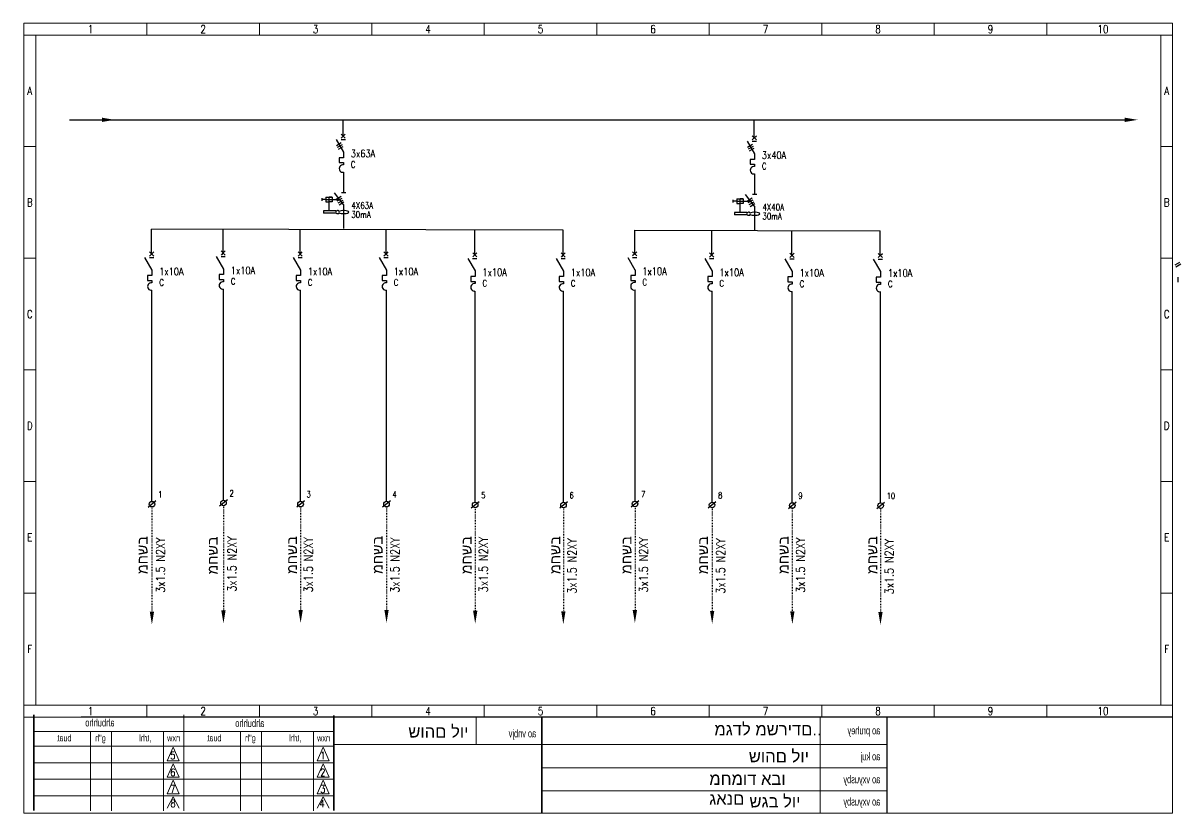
# Model space of a CAD drawing. Header units: millimetres. Extents: x 46170 to 87148, y 12751 to 40933.
# Drawn here: x 74076 to 78567, y 32443 to 35511 of the extents above; entities that cross this region are included whole.
import ezdxf
from ezdxf.enums import TextEntityAlignment as Align

# ---------------------------------------------------------------- set-up
doc = ezdxf.new("R2010")
doc.units = ezdxf.units.MM
doc.linetypes.add('ACAD_ISO03W100', pattern=[30, 12, -18])
doc.layers.add('A3', color=3, linetype='Continuous')
doc.styles.add('ROMANS', font='romans.shx')
doc.styles.get("Standard").update_dxf_attribs({"font": 'arial.ttf'})
doc.styles.add('TECHNO_M', font='techno_m.shx')

msp = doc.modelspace()

# ---------------------------------------------------------------- linework, layer by layer
at = {"color": 7, "linetype": 'ByBlock', "lineweight": 13, "ltscale": 2}
for p, q in [((74078.2, 32446.1), (74078.2, 35511.5)), ((74078.2, 35511.5), (78535.4, 35511.5)), ((74078.2, 32446.1), (74078.2, 35511.5)), ((74078.2, 35511.5), (78535.4, 35511.5)), ((78489.3, 35464.9), (78489.3, 32865.4)), ((74078.2, 32865.4), (78535.4, 32865.4)), ((74699.2, 32827.9), (74699.2, 32455.1)), ((75833.8, 32817.8), (75833.8, 32712.7)), ((77167.8, 32816.7), (77167.8, 32446.1)), ((74337.3, 32762.2), (74337.3, 32455.1)), ((74419.1, 32762.2), (74419.1, 32455.1)), ((74619.9, 32762.2), (74619.9, 32455.1)), ((74919.2, 32762.2), (74919.2, 32455.1)), ((75000.9, 32762.2), (75000.9, 32455.1)), ((75201.7, 32762.2), (75201.7, 32455.1))]:
    msp.add_line(p, q, dxfattribs=at)
at = {"color": 7, "linetype": 'ByBlock', "lineweight": 13}
for p, q in [((74555.8, 35511.5), (74555.8, 35464.9)), ((74555.8, 35511.5), (74555.8, 35464.9)), ((74555.8, 35511.5), (74555.8, 35464.9)), ((74555.8, 35511.5), (74555.8, 35464.9)), ((74992.2, 35511.5), (74992.2, 35464.9)), ((74992.2, 35511.5), (74992.2, 35464.9)), ((74992.2, 35511.5), (74992.2, 35464.9)), ((74992.2, 35511.5), (74992.2, 35464.9)), ((75428.6, 35511.5), (75428.6, 35464.9)), ((75428.6, 35511.5), (75428.6, 35464.9)), ((75428.6, 35511.5), (75428.6, 35464.9)), ((75428.6, 35511.5), (75428.6, 35464.9)), ((75865, 35511.5), (75865, 35464.9)), ((75865, 35511.5), (75865, 35464.9)), ((75865, 35511.5), (75865, 35464.9)), ((75865, 35511.5), (75865, 35464.9)), ((76301.3, 35511.5), (76301.3, 35464.9)), ((76301.3, 35511.5), (76301.3, 35464.9)), ((76301.3, 35511.5), (76301.3, 35464.9)), ((76301.3, 35511.5), (76301.3, 35464.9)), ((76737.7, 35511.5), (76737.7, 35464.9)), ((76737.7, 35511.5), (76737.7, 35464.9)), ((77174.1, 35511.5), (77174.1, 35464.9)), ((77174.1, 35511.5), (77174.1, 35464.9)), ((77610.5, 35511.5), (77610.5, 35464.9)), ((77610.5, 35511.5), (77610.5, 35464.9)), ((78046.9, 35511.5), (78046.9, 35464.9)), ((78046.9, 35511.5), (78046.9, 35464.9)), ((74078.2, 35464.9), (78535.4, 35464.9)), ((74078.2, 35032.2), (74124.3, 35032.2)), ((78489.3, 35032.2), (78535.4, 35032.2)), ((74078.2, 34599.1), (74124.3, 34599.1)), ((78489.3, 34599.1), (78535.4, 34599.1)), ((74078.2, 34165.9), (74124.3, 34165.9)), ((78489.3, 34165.9), (78535.4, 34165.9)), ((74078.2, 33732.8), (74124.3, 33732.8)), ((74078.2, 33732.8), (74124.3, 33732.8)), ((78489.3, 33732.8), (78535.4, 33732.8)), ((74078.2, 33299.6), (74124.3, 33299.6)), ((78489.3, 33299.6), (78535.4, 33299.6)), ((74555.8, 32865.4), (74555.8, 32818.8)), ((74555.8, 32865.4), (74555.8, 32818.8)), ((74555.8, 32865.4), (74555.8, 32818.8)), ((74555.8, 32865.4), (74555.8, 32818.8)), ((74992.2, 32865.4), (74992.2, 32818.8)), ((74992.2, 32865.4), (74992.2, 32818.8)), ((74992.2, 32865.4), (74992.2, 32818.8)), ((74992.2, 32865.4), (74992.2, 32818.8)), ((75428.6, 32865.4), (75428.6, 32818.8)), ((75428.6, 32865.4), (75428.6, 32818.8)), ((75428.6, 32865.4), (75428.6, 32818.8)), ((75428.6, 32865.4), (75428.6, 32818.8)), ((75865, 32865.4), (75865, 32818.8)), ((75865, 32865.4), (75865, 32818.8)), ((75865, 32865.4), (75865, 32818.8)), ((75865, 32865.4), (75865, 32818.8)), ((76301.3, 32865.4), (76301.3, 32818.8)), ((76301.3, 32865.4), (76301.3, 32818.8)), ((76301.3, 32865.4), (76301.3, 32818.8)), ((76301.3, 32865.4), (76301.3, 32818.8)), ((76737.7, 32865.4), (76737.7, 32818.8)), ((76737.7, 32865.4), (76737.7, 32818.8)), ((77174.1, 32865.4), (77174.1, 32818.8)), ((77174.1, 32865.4), (77174.1, 32818.8)), ((77610.5, 32865.4), (77610.5, 32818.8)), ((77610.5, 32865.4), (77610.5, 32818.8)), ((78046.9, 32865.4), (78046.9, 32818.8)), ((78046.9, 32865.4), (78046.9, 32818.8))]:
    msp.add_line(p, q, dxfattribs=at)
at = {"color": 7, "linetype": 'Continuous', "lineweight": 13}
for p, q in [((74124.3, 35464.9), (74124.3, 32865.4)), ((75281, 32762.2), (74117.3, 32762.2)), ((74699.2, 32762.2), (74699.2, 32762.2)), ((75281, 32762.2), (75281, 32762.2)), ((75281, 32705.7), (74117.3, 32705.7)), ((77427.3, 32712.7), (75281, 32712.7)), ((75281, 32641.7), (74117.3, 32641.7)), ((75281, 32577.6), (74117.3, 32577.6)), ((75281, 32513.6), (74117.3, 32513.6)), ((74699.2, 32513.6), (74699.2, 32513.6))]:
    msp.add_line(p, q, dxfattribs=at)
at = {"color": 0, "linetype": 'ByBlock', "ltscale": 2}
for p, q in [((74255, 35136.3), (78349.9, 35136.3)), ((75317.5, 35073.1), (75317.5, 35136.3)), ((76912.2, 35066.6), (76912.2, 35136.2)), ((74574.1, 34615.3), (74574.3, 34711.7)), ((76171, 34708.3), (74574.3, 34711.7)), ((74851.6, 34619.7), (74851.8, 34711.7)), ((75150.5, 34615.5), (75150.7, 34711.9)), ((75483.8, 34615.5), (75484, 34711.9)), ((75828, 34612.4), (75828.1, 34708.8)), ((76170.8, 34611.9), (76171, 34708.3)), ((76448.4, 34616.3), (76448.5, 34708.3)), ((76747.3, 34612), (76747.5, 34708.4)), ((77058.4, 34610.2), (77058.5, 34706.5)), ((77401.2, 34609.7), (77401.4, 34706.1))]:
    msp.add_line(p, q, dxfattribs=at)
at = {"color": 7, "linetype": 'Continuous', "lineweight": -2}
for p, q in [((75309.3, 35081.3), (75325.7, 35064.9)), ((75317.5, 35073.1), (75325.7, 35081.3)), ((75309.2, 35059.4), (75325.8, 35059.4)), ((75317.5, 35073.1), (75309.3, 35064.9)), ((76904, 35074.8), (76920.4, 35058.4)), ((76912.2, 35066.6), (76904, 35058.4)), ((76904, 35052.9), (76920.5, 35052.9)), ((76912.2, 35066.6), (76920.4, 35074.8)), ((75318.7, 34970.2), (75318.7, 34961.3)), ((76913.4, 34963.7), (76913.4, 34954.8)), ((75327.3, 34852.9), (75310.6, 34852.9)), ((76922, 34846.4), (76905.3, 34846.4)), ((74565.8, 34601.7), (74582.4, 34601.7)), ((74565.9, 34623.5), (74582.3, 34607.1)), ((74574.1, 34615.3), (74565.9, 34607.1)), ((74574.1, 34615.3), (74582.3, 34623.5)), ((74843.4, 34627.9), (74859.8, 34611.5)), ((74851.6, 34619.7), (74843.4, 34611.5)), ((74843.4, 34606.1), (74859.9, 34606.1)), ((74851.6, 34619.7), (74859.8, 34627.9)), ((75142.3, 34623.7), (75158.7, 34607.3)), ((75150.5, 34615.5), (75142.3, 34607.3)), ((75142.3, 34601.8), (75158.8, 34601.8)), ((75150.5, 34615.5), (75158.7, 34623.7)), ((75475.6, 34623.7), (75492, 34607.3)), ((75483.8, 34615.5), (75475.6, 34607.3)), ((75475.6, 34601.8), (75492.1, 34601.8)), ((75483.8, 34615.5), (75492, 34623.7)), ((75819.7, 34598.7), (75836.3, 34598.7)), ((75819.8, 34620.6), (75836.2, 34604.2)), ((75828, 34612.4), (75819.8, 34604.2)), ((75828, 34612.4), (75836.2, 34620.6)), ((76162.6, 34620.1), (76179, 34603.7)), ((76170.8, 34611.9), (76162.6, 34603.7)), ((76162.6, 34598.2), (76179.1, 34598.2)), ((76170.8, 34611.9), (76179, 34620.1)), ((76440.1, 34602.6), (76456.7, 34602.6)), ((76440.2, 34624.5), (76456.6, 34608.1)), ((76448.4, 34616.3), (76440.2, 34608.1)), ((76448.4, 34616.3), (76456.6, 34624.5)), ((76739, 34598.4), (76755.6, 34598.4)), ((76739.1, 34620.2), (76755.5, 34603.8)), ((76747.3, 34612), (76739.1, 34603.8)), ((76747.3, 34612), (76755.5, 34620.2)), ((77050.1, 34596.5), (77066.7, 34596.5)), ((77050.2, 34618.4), (77066.6, 34602)), ((77058.4, 34610.2), (77050.2, 34602)), ((77058.4, 34610.2), (77066.6, 34618.4)), ((77393, 34617.9), (77409.4, 34601.5)), ((77401.2, 34609.7), (77393, 34601.5)), ((77393, 34596), (77409.5, 34596)), ((77401.2, 34609.7), (77409.4, 34617.9)), ((74575.3, 34512.5), (74575.3, 34503.6)), ((74852.8, 34516.9), (74852.8, 34508)), ((75151.7, 34512.6), (75151.7, 34503.7)), ((75485.1, 34512.6), (75485.1, 34503.7)), ((75829.2, 34509.5), (75829.2, 34500.6)), ((76172.1, 34509), (76172.1, 34500.1)), ((76449.6, 34513.4), (76449.6, 34504.5)), ((76748.5, 34509.2), (76748.5, 34500.3)), ((77059.6, 34507.3), (77059.6, 34498.4)), ((77402.5, 34506.8), (77402.5, 34497.9))]:
    msp.add_line(p, q, dxfattribs=at)
at = {"color": 7, "linetype": 'ByBlock', "lineweight": -2}
for p, q in [((75290.5, 35059.4), (75318.6, 35010.7)), ((76885.2, 35052.9), (76913.3, 35004.2)), ((75318.7, 35010.6), (75318.7, 34989.4)), ((76913.4, 35004.1), (76913.4, 34983)), ((75318.7, 34989.4), (75302, 34989.4)), ((75302, 34989.4), (75302, 34970.2)), ((75302, 34970.2), (75318.7, 34970.2)), ((76913.4, 34983), (76896.7, 34983)), ((76896.7, 34983), (76896.7, 34963.7)), ((76896.7, 34963.7), (76913.4, 34963.7)), ((75234.8, 34832.8), (75234.8, 34821.4)), ((75253, 34827.1), (75234.8, 34827.1)), ((75250.6, 34836.2), (75274.6, 34836.2)), ((75250.6, 34836.2), (75250.6, 34818)), ((75250.6, 34818), (75262.6, 34818)), ((75253, 34827.1), (75272.2, 34827.1)), ((75262.6, 34782.8), (75262.6, 34836.2)), ((75274.6, 34836.2), (75262.6, 34836.2)), ((75262.6, 34833.4), (75262.6, 34834.7)), ((75262.6, 34820.8), (75262.6, 34819.5)), ((75274.6, 34818), (75262.6, 34818)), ((75272.2, 34827.1), (75303.7, 34827.1)), ((75274.6, 34836.2), (75274.6, 34818)), ((75318.9, 34807.2), (75284, 34852.9)), ((76829.5, 34826.4), (76829.5, 34814.9)), ((76847.7, 34820.6), (76829.5, 34820.6)), ((76845.3, 34829.7), (76869.4, 34829.7)), ((76845.3, 34829.7), (76845.3, 34811.6)), ((76845.3, 34811.6), (76857.3, 34811.6)), ((76847.7, 34820.6), (76866.9, 34820.6)), ((76857.3, 34776.3), (76857.3, 34829.7)), ((76869.4, 34829.7), (76857.3, 34829.7)), ((76857.3, 34826.9), (76857.3, 34828.2)), ((76857.3, 34814.3), (76857.3, 34813.1)), ((76869.4, 34811.6), (76857.3, 34811.6)), ((76866.9, 34820.6), (76898.4, 34820.6)), ((76869.4, 34829.7), (76869.4, 34811.6)), ((76913.7, 34800.7), (76878.7, 34846.4)), ((75288.3, 34782.8), (75240.6, 34782.8)), ((75240.6, 34782.8), (75240.6, 34774)), ((75288.3, 34774), (75240.6, 34774)), ((75288.3, 34780), (75288.3, 34782.8)), ((75290, 34780), (75288.3, 34780)), ((75290, 34776.8), (75288.3, 34776.8)), ((75288.3, 34776.8), (75288.3, 34774)), ((75290, 34782.5), (75290, 34780)), ((75290, 34774.3), (75290, 34776.8)), ((75300.3, 34780.5), (75300.3, 34783.6)), ((75300.3, 34776.3), (75300.3, 34773.2)), ((75300.3, 34776.3), (75300.3, 34773.2)), ((76883, 34776.3), (76835.4, 34776.3)), ((76835.4, 34776.3), (76835.4, 34767.6)), ((76883, 34767.6), (76835.4, 34767.6)), ((76883, 34773.6), (76883, 34776.3)), ((76884.7, 34773.6), (76883, 34773.6)), ((76884.7, 34770.3), (76883, 34770.3)), ((76883, 34770.3), (76883, 34767.6)), ((76884.7, 34776), (76884.7, 34773.6)), ((76884.7, 34767.8), (76884.7, 34770.3)), ((76895, 34774.1), (76895, 34777.2)), ((76895, 34769.8), (76895, 34766.7)), ((76895, 34769.8), (76895, 34766.7)), ((74547.1, 34601.7), (74575.2, 34553)), ((74824.6, 34606.1), (74852.7, 34557.4)), ((75123.5, 34601.8), (75151.6, 34553.1)), ((75456.8, 34601.8), (75484.9, 34553.1)), ((75801, 34598.7), (75829.1, 34550)), ((76143.8, 34598.2), (76171.9, 34549.5)), ((76421.4, 34602.6), (76449.5, 34553.9)), ((76720.3, 34598.4), (76748.4, 34549.7)), ((77031.4, 34596.5), (77059.5, 34547.8)), ((77374.2, 34596), (77402.3, 34547.3)), ((74575.3, 34552.9), (74575.3, 34531.7)), ((74852.9, 34557.3), (74852.9, 34536.1)), ((75151.8, 34553), (75151.8, 34531.8)), ((75485.1, 34553), (75485.1, 34531.8)), ((75829.2, 34549.9), (75829.2, 34528.7)), ((76172.1, 34549.4), (76172.1, 34528.3)), ((76449.6, 34553.8), (76449.6, 34532.7)), ((76748.5, 34549.6), (76748.5, 34528.4)), ((77059.6, 34547.7), (77059.6, 34526.5)), ((77402.5, 34547.2), (77402.5, 34526)), ((74575.3, 34531.7), (74558.6, 34531.7)), ((74558.6, 34531.7), (74558.6, 34512.5)), ((74558.6, 34512.5), (74575.3, 34512.5)), ((74852.9, 34536.1), (74836.1, 34536.1)), ((74836.1, 34536.1), (74836.1, 34516.9)), ((74836.1, 34516.9), (74852.8, 34516.9)), ((75151.8, 34531.8), (75135, 34531.8)), ((75135, 34531.8), (75135, 34512.6)), ((75135, 34512.6), (75151.7, 34512.6)), ((75485.1, 34531.8), (75468.3, 34531.8)), ((75468.3, 34531.8), (75468.3, 34512.6)), ((75468.3, 34512.6), (75485.1, 34512.6)), ((75829.2, 34528.7), (75812.5, 34528.7)), ((75812.5, 34528.7), (75812.5, 34509.5)), ((75812.5, 34509.5), (75829.2, 34509.5)), ((76172.1, 34528.3), (76155.3, 34528.3)), ((76155.3, 34528.3), (76155.3, 34509)), ((76155.3, 34509), (76172.1, 34509)), ((76449.6, 34532.7), (76432.9, 34532.7)), ((76432.9, 34532.7), (76432.9, 34513.4)), ((76432.9, 34513.4), (76449.6, 34513.4)), ((76748.5, 34528.4), (76731.8, 34528.4)), ((76731.8, 34528.4), (76731.8, 34509.2)), ((76731.8, 34509.2), (76748.5, 34509.2)), ((77059.6, 34526.5), (77042.9, 34526.5)), ((77042.9, 34526.5), (77042.9, 34507.3)), ((77042.9, 34507.3), (77059.6, 34507.3)), ((77402.5, 34526), (77385.7, 34526)), ((77385.7, 34526), (77385.7, 34506.8)), ((77385.7, 34506.8), (77402.5, 34506.8)), ((78555.2, 34526.2), (78555.2, 34506.9))]:
    msp.add_line(p, q, dxfattribs=at)
at = {"lineweight": -2}
for p, q in [((75291.6, 35037), (75310, 35047.8)), ((75295.1, 35029.7), (75314.1, 35040.8)), ((76886.3, 35030.5), (76904.8, 35041.3)), ((75298.7, 35022.3), (75317.7, 35033.4)), ((76889.8, 35023.3), (76908.8, 35034.4)), ((76893.4, 35015.8), (76912.4, 35026.9)), ((75290.7, 34828.8), (75309.7, 34839.9)), ((75294.3, 34821.5), (75313.2, 34832.6)), ((75297.9, 34814.1), (75316.8, 34825.2)), ((75301.5, 34806.7), (75320.4, 34817.8)), ((76885.4, 34822.4), (76904.4, 34833.5)), ((76889, 34815.1), (76907.9, 34826.2)), ((76892.6, 34807.6), (76911.5, 34818.7)), ((76896.2, 34800.2), (76915.1, 34811.3)), ((78544.9, 34573.7), (78563.3, 34584.5)), ((78548.4, 34566.5), (78567.3, 34577.6))]:
    msp.add_line(p, q, dxfattribs=at)
at = {"linetype": 'ByBlock', "ltscale": 2}
for p, q in [((75318.9, 34932.8), (75318.9, 34852.9)), ((76913.7, 34926.4), (76913.7, 34846.4)), ((75318.9, 34807.2), (75318.9, 34714.3)), ((76913.7, 34800.7), (76913.7, 34707.8)), ((74575.6, 33655.9), (74575.5, 34475.1)), ((74853.1, 33660.3), (74853.1, 34479.5)), ((75152, 33656), (75152, 34475.2)), ((75485.3, 33656), (75485.3, 34475.2)), ((75829.4, 33652.9), (75829.4, 34472.1)), ((76172.3, 33652.5), (76172.3, 34471.7)), ((76449.8, 33656.9), (76449.8, 34476.1)), ((76748.7, 33652.6), (76748.7, 34471.8)), ((77059.8, 33650.7), (77059.8, 34469.9)), ((77402.7, 33650.2), (77402.7, 34469.5))]:
    msp.add_line(p, q, dxfattribs=at)
msp.add_line((76448.5, 34708.3), (77401.4, 34706.1))
at = {"color": 7, "ltscale": 2}
for p, q in [((74590.5, 33657.6), (74560.6, 33632.6)), ((74868, 33662), (74838.1, 33637)), ((75166.9, 33657.7), (75137, 33632.7)), ((75500.3, 33657.7), (75470.4, 33632.7)), ((75844.4, 33654.6), (75814.5, 33629.6)), ((76187.3, 33654.1), (76157.4, 33629.2)), ((76464.8, 33658.5), (76434.9, 33633.6)), ((76763.7, 33654.3), (76733.8, 33629.3)), ((77074.8, 33652.4), (77044.9, 33627.4)), ((77417.7, 33651.9), (77387.8, 33627))]:
    msp.add_line(p, q, dxfattribs=at)
at = {"linetype": 'ACAD_ISO03W100', "ltscale": 0.2}
for p, q in [((74575.6, 33634.3), (74575.5, 33228.6)), ((74853.1, 33638.7), (74853.1, 33233)), ((75152, 33634.4), (75152, 33228.7)), ((75485.3, 33634.4), (75485.3, 33228.7)), ((75829.4, 33631.3), (75829.4, 33225.6)), ((76172.3, 33630.8), (76172.3, 33225.2)), ((76449.8, 33635.2), (76449.8, 33229.6)), ((76748.7, 33631), (76748.7, 33225.3)), ((77059.8, 33629.1), (77059.8, 33223.4)), ((77402.7, 33628.6), (77402.7, 33222.9))]:
    msp.add_line(p, q, dxfattribs=at)
at = {"color": 7, "lineweight": 13}
for p, q in [((74657.7, 32701.8), (74634.1, 32649.1)), ((74657.7, 32701.8), (74681.2, 32649.1)), ((75239.5, 32701.8), (75216, 32649.1)), ((75239.5, 32701.8), (75263.1, 32649.1)), ((74634.1, 32649.1), (74681.2, 32649.1)), ((74657.7, 32637.7), (74634.1, 32585.1)), ((74657.7, 32637.7), (74681.2, 32585.1)), ((75216, 32649.1), (75263.1, 32649.1)), ((75239.5, 32637.7), (75216, 32585.1)), ((75239.5, 32637.7), (75263.1, 32585.1)), ((74634.1, 32585.1), (74681.2, 32585.1)), ((74657.7, 32573.7), (74634.1, 32521)), ((74657.7, 32573.7), (74681.2, 32521)), ((75216, 32585.1), (75263.1, 32585.1)), ((75239.5, 32573.7), (75216, 32521)), ((75239.5, 32573.7), (75263.1, 32521)), ((74634.1, 32521), (74681.2, 32521)), ((75216, 32521), (75263.1, 32521)), ((74657.7, 32509.6), (74634.1, 32466)), ((74657.7, 32509.6), (74681.2, 32466)), ((75239.5, 32509.6), (75216, 32466)), ((75239.5, 32509.6), (75263.1, 32466))]:
    msp.add_line(p, q, dxfattribs=at)
at = {"color": 7, "lineweight": 13, "ltscale": 2}
for p, q in [((76088.2, 32621.5), (77427.3, 32621.5)), ((76088.2, 32532.5), (77427.3, 32532.5))]:
    msp.add_line(p, q, dxfattribs=at)
at = {"color": 7, "linetype": 'ByBlock', "lineweight": 13, "ltscale": 2}
for points in [[(74078.2, 32446.1), (78535.4, 32446.1), (78535.4, 35511.5), (74078.2, 35511.5)], [(74078.2, 35511.5), (78535.4, 35511.5), (78535.4, 32446.1), (74078.2, 32446.1)], [(74078.2, 32446.1), (78535.4, 32446.1), (78535.4, 35511.5), (74078.2, 35511.5)], [(74078.2, 35511.5), (78535.4, 35511.5), (78535.4, 32446.1), (74078.2, 32446.1)], [(74078.2, 32865.4), (78535.4, 32865.4), (78535.4, 32818.8), (74078.2, 32818.8)]]:
    msp.add_lwpolyline(points, close=True, dxfattribs=at)
at = {"color": 7, "linetype": 'ByBlock', "lineweight": 13, "ltscale": 2, "const_width": 5}
msp.add_lwpolyline([(74078.2, 32818.8), (78535.4, 32818.8), (78535.4, 32818.8), (74078.2, 32818.8)], close=True, dxfattribs=at)
at = {"color": 7, "ltscale": 2}
for centre in [(74575.6, 33645.1), (74853.1, 33649.5), (75152, 33645.2), (75485.3, 33645.2), (75829.4, 33642.1), (76172.3, 33641.6), (76449.8, 33646), (76748.7, 33641.8), (77059.8, 33639.9), (77402.7, 33639.4)]:
    msp.add_circle(centre, 10.8, dxfattribs=at)
at = {"color": 7, "linetype": 'ByBlock', "lineweight": -2}
for centre, radius, start, end in [((75316.4, 34947), 14.4, 80.8849, 280.1182), ((76911.1, 34940.6), 14.4, 80.8849, 280.1182), ((75296.1, 34773.9), 10.6, 66.8973, 125.6982), ((75296.1, 34782.9), 10.6, 234.3018, 293.1027), ((76890.9, 34767.4), 10.6, 66.8973, 125.6982), ((76890.9, 34776.4), 10.6, 234.3018, 293.1027), ((74573, 34489.3), 14.4, 80.8849, 280.1182), ((74850.5, 34493.7), 14.4, 80.8849, 280.1182), ((75149.4, 34489.5), 14.4, 80.8849, 280.1182), ((75482.8, 34489.5), 14.4, 80.8849, 280.1182), ((75826.9, 34486.4), 14.4, 80.8849, 280.1182), ((76169.8, 34485.9), 14.4, 80.8849, 280.1182), ((76447.3, 34490.3), 14.4, 80.8849, 280.1182), ((76746.2, 34486), 14.4, 80.8849, 280.1182), ((77057.3, 34484.1), 14.4, 80.8849, 280.1182), ((77400.2, 34483.7), 14.4, 80.8849, 280.1182)]:
    msp.add_arc(centre, radius, start, end, dxfattribs=at)
for centre in [(75318.9, 34778.4), (76913.7, 34771.9)]:
    msp.add_ellipse(centre, major_axis=(-20, 0), ratio=0.292341, start_param=0.37335, end_param=5.909835, dxfattribs=at)
at = {"color": 7, "linetype": 'ByBlock', "lineweight": -2, "ltscale": 30}
for points in [[(74381.1, 35144.7), (74431.1, 35136.3), (74381.1, 35128)], [(78349.9, 35144.7), (78399.9, 35136.3), (78349.9, 35128)], [(74583.6, 33228.1), (74575.2, 33178.1), (74566.9, 33228.1)], [(74861.1, 33232.5), (74852.8, 33182.5), (74844.4, 33232.5)], [(75160.6, 33234.3), (75152.2, 33184.3), (75143.9, 33234.3)], [(75493.9, 33234.3), (75485.6, 33184.3), (75477.2, 33234.3)], [(75838, 33231.2), (75829.7, 33181.2), (75821.4, 33231.2)], [(76179.9, 33229.3), (76171.5, 33179.3), (76163.2, 33229.3)], [(76457.4, 33233.7), (76449.1, 33183.7), (76440.7, 33233.7)], [(76757.3, 33230.8), (76749, 33180.8), (76740.7, 33230.8)], [(77068.4, 33229), (77060.1, 33179), (77051.8, 33229)], [(77410.3, 33227.1), (77401.9, 33177.1), (77393.6, 33227.1)]]:
    msp.add_solid(points, dxfattribs=at)
at = {"layer": 'A3', "color": 7, "lineweight": 13, "const_width": 5.63}
for points in [[(74117.3, 32455.1), (74117.3, 32827.9)], [(75281, 32455.1), (75281, 32825.7)], [(76088.2, 32446.1), (76088.2, 32820.4)], [(77427.3, 32446.1), (77427.3, 32817.6)]]:
    msp.add_lwpolyline(points, dxfattribs=at)

# ---------------------------------------------------------------- texts
at = {"color": 7, "lineweight": 13, "style": 'ROMANS', "width": 0.8}
for s, height, p in [('1', 31.1, (74337.6, 35488.2)), ('1', 31.1, (74337.6, 35488.2)), ('1', 31.1, (74337.6, 35488.2)), ('1', 31.1, (74337.6, 35488.2)), ('2', 31.1, (74774, 35488.2)), ('2', 31.1, (74774, 35488.2)), ('2', 31.1, (74774, 35488.2)), ('2', 31.1, (74774, 35488.2)), ('3', 31.1, (75210.4, 35488.2)), ('3', 31.1, (75210.4, 35488.2)), ('3', 31.1, (75210.4, 35488.2)), ('3', 31.1, (75210.4, 35488.2)), ('4', 31.1, (75646.8, 35488.2)), ('4', 31.1, (75646.8, 35488.2)), ('4', 31.1, (75646.8, 35488.2)), ('4', 31.1, (75646.8, 35488.2)), ('5', 31.1, (76083.2, 35488.2)), ('5', 31.1, (76083.2, 35488.2)), ('5', 31.1, (76083.2, 35488.2)), ('5', 31.1, (76083.2, 35488.2)), ('6', 31.1, (76519.5, 35488.2)), ('6', 31.1, (76519.5, 35488.2)), ('7', 31.1, (76955.9, 35488.2)), ('7', 31.1, (76955.9, 35488.2)), ('8', 31.1, (77392.3, 35488.2)), ('8', 31.1, (77392.3, 35488.2)), ('9', 31.1, (77828.7, 35488.2)), ('9', 31.1, (77828.7, 35488.2)), ('10', 31.06, (78265.1, 35488.2)), ('10', 31.06, (78265.1, 35488.2)), ('A', 30.7, (74101.4, 35248.8)), ('A', 30.7, (78512.5, 35248.8)), ('B', 30.7, (74101.4, 34815.7)), ('B', 30.7, (78512.5, 34815.7)), ('C', 30.7, (74101.4, 34382.5)), ('C', 30.7, (78512.5, 34382.5)), ('D', 30.7, (74101.4, 33949.4)), ('D', 30.7, (78512.5, 33949.4)), ('E', 30.7, (74101.4, 33516.2)), ('E', 30.7, (78512.5, 33516.2)), ('F', 30.7, (74101.4, 33083)), ('F', 30.7, (78512.5, 33083)), ('1', 31.1, (74337.6, 32842.1)), ('1', 31.1, (74337.6, 32842.1)), ('1', 31.1, (74337.6, 32842.1)), ('1', 31.1, (74337.6, 32842.1)), ('2', 31.1, (74774, 32842.1)), ('2', 31.1, (74774, 32842.1)), ('2', 31.1, (74774, 32842.1)), ('2', 31.1, (74774, 32842.1)), ('3', 31.1, (75210.4, 32842.1)), ('3', 31.1, (75210.4, 32842.1)), ('3', 31.1, (75210.4, 32842.1)), ('3', 31.1, (75210.4, 32842.1)), ('4', 31.1, (75646.8, 32842.1)), ('4', 31.1, (75646.8, 32842.1)), ('4', 31.1, (75646.8, 32842.1)), ('4', 31.1, (75646.8, 32842.1)), ('5', 31.1, (76083.2, 32842.1)), ('5', 31.1, (76083.2, 32842.1)), ('5', 31.1, (76083.2, 32842.1)), ('5', 31.1, (76083.2, 32842.1)), ('6', 31.1, (76519.5, 32842.1)), ('6', 31.1, (76519.5, 32842.1)), ('7', 31.1, (76955.9, 32842.1)), ('7', 31.1, (76955.9, 32842.1)), ('8', 31.1, (77392.3, 32842.1)), ('8', 31.1, (77392.3, 32842.1)), ('9', 31.1, (77828.7, 32842.1)), ('9', 31.1, (77828.7, 32842.1)), ('10', 31.06, (78265.1, 32842.1)), ('10', 31.06, (78265.1, 32842.1))]:
    msp.add_text(s, height=height, dxfattribs=at).set_placement(p, align=Align.MIDDLE)
at = {"color": 7, "lineweight": -2, "style": 'ROMANS', "width": 0.8}
for s, height, p in [('3x63A', 29, (75347.2, 34990.8, -75649.1)), ('3x40A', 29, (76941.9, 34984.4, -75649.1)), ('C', 25, (75347.2, 34950.5, -75649.1)), ('C', 25, (76941.9, 34944, -75649.1)), ('4X63A', 25, (75349.4, 34791.5, -75649.1)), ('30mA', 25, (75349.1, 34756.3, -75649.1)), ('30mA', 25, (76943.8, 34749.8, -75649.1)), ('4X40A', 25, (76944.1, 34785, -75649.1)), ('1x10A', 29, (74603.8, 34533.1, -75649.1)), ('1x10A', 29, (74881.4, 34537.5, -75649.1)), ('1x10A', 29, (75180.3, 34533.3, -75649.1)), ('1x10A', 29, (75513.6, 34533.3, -75649.1)), ('1x10A', 29, (75857.7, 34530.2, -75649.1)), ('1x10A', 29, (76200.6, 34529.7, -75649.1)), ('1x10A', 29, (76478.1, 34534.1, -75649.1)), ('1x10A', 29, (76777, 34529.8, -75649.1)), ('1x10A', 29, (77088.1, 34527.9, -75649.1)), ('1x10A', 29, (77431, 34527.5, -75649.1)), ('C', 25, (74603.8, 34492.7, -75649.1)), ('C', 25, (74881.4, 34497.1, -75649.1)), ('C', 25, (75180.3, 34492.9, -75649.1)), ('C', 25, (75513.6, 34492.9, -75649.1)), ('C', 25, (75857.7, 34489.8, -75649.1)), ('C', 25, (76200.6, 34489.3, -75649.1)), ('C', 25, (76478.1, 34493.7, -75649.1)), ('C', 25, (76777, 34489.4, -75649.1)), ('C', 25, (77088.1, 34487.6, -75649.1)), ('C', 25, (77431, 34487.1, -75649.1))]:
    msp.add_text(s, height=height, dxfattribs=at).set_placement(p)
at = {"color": 7, "lineweight": 13, "style": 'ROMANS', "width": 0.8}
for s, height, p in [('1', 24, (74598.9, 33670.8, -75649.1)), ('2', 24, (74876.4, 33675.2, -75649.1)), ('3', 24, (75175.3, 33670.9, -75649.1)), ('4', 24, (75508.6, 33670.9, -75649.1)), ('5', 24, (75852.7, 33667.8, -75649.1)), ('6', 24, (76195.6, 33667.3, -75649.1)), ('7', 24, (76473.1, 33671.7, -75649.1)), ('8', 24, (76772, 33667.4, -75649.1)), ('9', 24, (77083.1, 33665.6, -75649.1)), ('10', 24, (77426, 33665.1, -75649.1)), ('5', 29, (74646.5, 32655.2)), ('1', 29, (75228.4, 32655.2)), ('6', 29, (74646.5, 32589.4)), ('2', 29, (75228.4, 32589.4)), ('7', 29, (74646.5, 32525.1)), ('3', 29, (75228.4, 32525.1)), ('8', 29, (74647.4, 32469.2)), ('4', 29, (75225.5, 32469.2))]:
    msp.add_text(s, height=height, dxfattribs=at).set_placement(p)
at = {"color": 7, "lineweight": -2, "style": 'ROMANS', "width": 0.8}
for p in [(74625.6, 33301.2, -82790.4), (74903.1, 33305.6, -82790.4), (75199.2, 33302.6, -82790.4), (75535.4, 33301.4, -82790.4), (75878.5, 33303.2, -82790.4), (76222.4, 33297.8, -82790.4), (76499.9, 33302.2, -82790.4), (76798.8, 33297.9, -82790.4), (77108.9, 33301, -82790.4), (77452.8, 33295.5, -82790.4)]:
    msp.add_text('3x1.5 N2XY', height=34.2, rotation=90, dxfattribs=at).set_placement(p)
at = {"color": 7, "lineweight": 13, "style": 'TECHNO_M', "text_generation_flag": 2}
for s, height, width, p in [('ahbuhho', 29, 0.7, (74429.8, 32782.5)), ('ahbuhho', 29, 0.7, (75011.6, 32780.4)), ('buat', 25.81, 0.8, (74263.4, 32724.8)), ('g"h', 25.81, 0.8, (74396.2, 32724.8)), (',trhl', 25.81, 0.8, (74572.8, 32724.8)), ('nxw', 25.81, 0.8, (74684.6, 32724.8)), ('buat', 25.81, 0.8, (74845.2, 32724.8)), ('g"h', 25.81, 0.8, (74978.1, 32724.8)), (',trhl', 25.81, 0.8, (75154.7, 32724.8)), ('nxw', 25.81, 0.8, (75266.4, 32724.8)), ('ao vnbjv ', 30, 0.8, (76066.1, 32740.2)), ('ao pruhey', 30, 0.8, (77401.3, 32751.7)), ('ao kuj', 30, 0.8, (77401.3, 32651.2)), ('ao vxyusby', 30, 0.8, (77401.3, 32562.1)), ('ao vxyusby', 30, 0.8, (77401.3, 32475.7))]:
    msp.add_text(s, height=height, dxfattribs=dict(at, width=width)).set_placement(p)
at = {"char_height": 39.38, "attachment_point": 1, "rotation": 90}
for insert in [(74519, 33373.6), (74791.2, 33372), (75098.9, 33373.8), (75431.3, 33374.4), (75776.1, 33373.5), (76120.3, 33373.8), (76396.5, 33373.9), (76693.6, 33373.2), (77006, 33374.1), (77350.1, 33373.8)]:
    msp.add_mtext_dynamic_manual_height_columns('מחשב', width=4250.721, gutter_width=196.9, heights=[0], dxfattribs=dict(at, insert=insert))
at = {"lineweight": 53, "attachment_point": 1}
for s, insert, char_height in [('שוהם לוי', (75570.1, 32785.1), 46.03), ('מגדל משרידם..', (76757.5, 32793.9), 46.033), ('שוהם לוי', (76891.2, 32689.3), 46.03), ('מחמוד אבו גאנם', (76737.6, 32601.7), 46.033), ('שגב לוי', (76893.6, 32514.2), 46.03)]:
    msp.add_mtext_dynamic_manual_height_columns(s, width=421.091, gutter_width=230.2, heights=[234.7], dxfattribs=dict(at, insert=insert, char_height=char_height))

doc.saveas('drawing.dxf')
